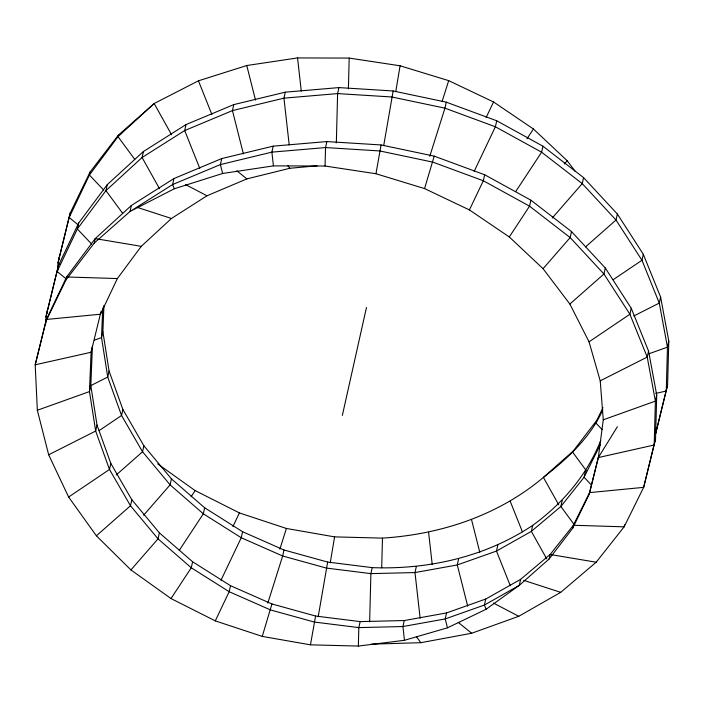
<?xml version="1.0" encoding="UTF-8"?>
<svg xmlns="http://www.w3.org/2000/svg" width="704" height="704" viewBox="0 0 704 704"><rect width="100%" height="100%" fill="white"/><g stroke="black" fill="none" stroke-linecap="round" stroke-linejoin="round"><path stroke-width="1.06" d="M326.876 141.574L273.214 146.142L221.725 158.576L173.958 178.543L131.366 205.48L95.216 238.612L66.616 276.98L46.402 319.458L35.2 364.813L37.338 410.265L48.664 454.784L68.622 497.042L96.395 535.797L130.926 569.941L171.01 598.55L215.274 620.884L262.258 636.407L310.455 644.829L358.345 646.07L404.466 640.288L447.462 627.827L486.094 609.268L519.288 585.341L549.129 558.985L572.686 528.264L589.248 494.111L598.312 457.565L603.266 419.804L600.222 380.829L589.037 341.827L569.862 304.04L543.066 268.69L509.291 236.958L469.418 209.924L424.547 188.584L375.954 173.738L325.063 166.03L325.538 147.567L326.876 141.574L381.093 144.954L434.218 156.147L484.66 174.759L530.886 200.174L571.507 231.59L605.299 268.004L631.242 308.255L648.56 351.076L656.735 395.12L655.53 439.014L643.658 487.362L624.122 526.838L596.182 562.214L560.71 592.346L518.778 616.282L471.689 633.248L420.869 642.682L371.122 644.16M336.336 142.886L337.603 93.588L338.941 87.595L393.158 90.974L446.283 102.168L496.725 120.78L542.951 146.203L583.572 177.619L617.364 214.025L643.306 254.276L660.625 297.097L668.8 341.141L667.594 385.035L655.723 433.382L667.594 385.035M348.401 88.854L349.193 58.08L297.554 57.93L246.77 65.525L198.44 80.819L154.158 103.523L118.342 135.159L90.077 172.022L70.198 213.004L57.992 262.856L57.684 270.486M358.345 646.07L358.82 627.607L360.158 621.606L404.263 620.55L446.556 612.929L485.742 599.042L520.626 579.348L550.132 554.488L573.355 525.263L589.582 492.606L598.312 457.565L617.382 426.721M369.644 621.826L370.885 573.628L372.222 567.635C428.428 569.765 485.575 556.838 532.69 525.369C562.487 503.677 587.066 475.042 600.697 440.554M381.709 567.794L382.474 538.12C440.924 534.406 498.238 515.451 543.418 477.391C567.081 458.894 590.322 437.73 602.826 409.86M45.619 324.465L45.927 316.835L58.467 265.487L78.681 223.001L107.281 184.633L143.431 151.501L186.023 124.573L233.79 104.606L285.278 92.171L338.941 87.595M47.177 313.016L47.265 310.834M59.242 259.037L59.33 256.854L59.435 259.019M37.338 410.265L89.47 391.574L90.807 385.581L92.426 346.254L91.08 352.255L89.47 391.574L95.665 431.033L109.481 469.462L130.486 505.754L158.03 538.842L191.268 567.776L229.178 591.703L270.591 609.963L314.257 622.037L358.82 627.607L402.926 626.542L445.218 618.93L484.405 605.044L519.288 585.341L520.626 579.348M102.749 308.106L101.534 337.594L107.73 377.054L121.546 415.483L142.551 451.774L170.095 484.862L203.333 513.797L241.243 537.733L282.656 555.993L326.322 568.066L370.885 573.628L414.99 572.563L457.283 564.951L496.47 551.065L531.353 531.37L560.859 506.502L584.082 477.286L600.31 444.629M94.389 340.164L101.534 337.594L102.872 331.602L103.954 305.386M375.954 173.738L381.093 144.954M383.698 145.649L393.158 90.974M395.754 91.696L400.083 65.789L349.193 58.08M310.455 644.829L315.594 616.044L360.158 621.606M318.199 616.739L327.659 562.065L372.222 567.635M330.255 562.786L334.585 536.879L382.474 538.12M100.778 312.435L91.08 352.255L35.2 364.813L46.402 319.458L100.478 314.213L117.374 278.555L141.266 246.338L171.442 218.478L206.994 195.782L246.858 178.895L289.819 168.282L317.126 165.801M58.467 265.487L45.927 316.835L47.749 317.988M70.198 213.004L57.992 262.856L59.814 264.009M46.068 320.962L65.938 279.981L66.616 276.98L117.374 278.555M78.681 223.001L77.334 229.002L57.13 271.48L66.405 279.101M90.077 172.022L89.399 175.023L69.194 217.501L78.47 225.13M65.938 279.981L94.213 243.109L95.216 238.612L141.266 246.338M107.281 184.633L105.943 190.634L77.334 229.002L91.634 244.05M118.342 135.159L118.008 136.655L89.399 175.023L103.699 190.071M100.478 314.213L101.147 311.212M131.366 205.48L130.02 211.482L94.213 243.109M143.431 151.501L142.085 157.502L105.943 190.634L122.663 213.303M90.807 385.581L97.011 425.031L95.665 431.033L48.664 454.784M102.872 331.602L109.076 371.052L107.73 377.054L90.103 385.959M173.958 178.543L172.621 184.545L174.31 188.769L130.02 211.482L172.621 184.545L220.387 164.578L271.876 152.143L325.538 147.567L379.755 150.946L432.881 162.14L483.322 180.752L529.549 206.175L570.17 237.591L603.953 273.997L629.895 314.248L647.214 357.069L655.398 401.122L654.192 445.007L598.312 457.565M186.023 124.573L184.686 130.566L199.778 168.344M97.011 425.031L110.827 463.47L109.481 469.462L68.622 497.042M109.076 371.052L122.892 409.49L121.546 415.483L99.132 430.619M110.827 463.47L131.833 499.761L130.486 505.754L96.395 535.797M122.892 409.49L143.898 445.782L142.551 451.774L116.222 474.98M221.725 158.576L220.387 164.578L222.631 173.474L273.425 165.88L325.063 166.03M233.79 104.606L232.452 110.598L243.39 153.894M131.833 499.761L159.377 532.849L158.03 538.842L130.926 569.941M143.898 445.782L171.442 478.87L170.095 484.862L143.66 515.205M273.214 146.142L271.876 152.143L273.425 165.88M285.278 92.171L283.941 98.164L289.203 144.892M159.377 532.849L192.606 561.774L191.268 567.776L171.01 598.55M171.442 478.87L204.67 507.795L203.333 513.797L179.3 550.317M192.606 561.774L230.516 585.71L229.178 591.703L215.274 620.884M204.67 507.795L242.581 531.731L241.243 537.733L220.986 580.254M230.516 585.71L271.938 603.97L262.258 636.407M242.581 531.731L284.002 549.991L282.656 555.993L267.828 603.046M342.346 415.404L366.476 307.454M434.218 156.147L424.547 188.584M446.283 102.168L444.946 108.161L429.783 156.27M484.66 174.759L483.322 180.752L469.418 209.924M496.725 120.78L495.387 126.773L474.188 171.283M404.263 620.55L402.926 626.542L404.466 640.288M416.328 566.57L414.99 572.563L420.13 618.209M530.886 200.174L529.549 206.175L509.291 236.958M542.951 146.203L541.614 152.196L515.777 191.453M446.556 612.929L445.218 618.93L447.462 627.827M458.621 558.958L457.283 564.951L467.694 606.135M485.742 599.042L484.405 605.044L486.094 609.268M497.807 545.063L496.47 551.065L510.338 585.781M571.507 231.59L570.17 237.591L543.066 268.69M583.572 177.619L582.234 183.612L552.218 218.055M532.69 525.369L531.353 531.37L546.7 558.853M605.299 268.004L603.953 273.997L569.862 304.04M617.364 214.025L616.018 220.026L585.57 246.858M549.129 558.985L550.132 554.488L596.182 562.214M562.197 500.509L560.859 506.502L574.367 524.823M602.967 407.625L596.816 420.306L573.258 451.026L572.924 452.531L586.432 470.844M572.686 528.264L573.355 525.263L624.122 526.838L624.562 524.841M585.429 471.284L584.082 477.286L591.606 485.206M596.816 420.306L596.147 423.306L602.166 429.642M589.248 494.111L589.582 492.606L643.658 487.362L655.53 439.014M631.242 308.255L629.895 314.248L589.037 341.827M643.306 254.276L641.969 260.269L659.278 303.09L667.462 347.142L666.257 391.028L655.714 393.404M648.56 351.076L647.214 357.069L600.222 380.829M660.625 297.097L659.278 303.09L633.82 315.964M656.735 395.12L655.398 401.122L603.266 419.804M668.8 341.141L667.462 347.142L649.088 353.725M279.858 549.199L286.387 528.458L334.585 536.879M442.138 101.367L448.677 80.634L400.083 65.789M232.927 526.539L239.413 512.926L286.387 528.458M486.138 117.533L493.548 101.974L448.677 80.634M655.635 430.276L657.061 427.39M191.057 496.813L195.149 490.6L239.413 512.926M526.997 138.767L533.421 128.999L493.548 101.974M564.326 164.032L567.195 160.741L533.421 128.999M573.258 451.026L543.418 477.391L558.765 504.882M613.272 279.638L641.969 260.269L616.018 220.026L582.234 183.612L541.614 152.196L495.387 126.773L444.946 108.161L391.82 96.976L337.603 93.588L283.941 98.164L232.452 110.598L184.686 130.566L142.085 157.502L159.553 188.786M174.31 188.769L222.631 173.474M284.002 549.991L327.659 562.065M271.938 603.97L315.594 616.044M137.526 207.478L171.442 218.478M523.714 580.342L560.71 592.346M185.618 184.633L206.994 195.782M493.522 603.099L518.778 616.282M157.731 463.901L195.149 490.6M236.808 170.764L246.858 178.895M458.286 622.415L471.689 633.248M567.195 160.741L575.036 171.081M287.91 165.73L289.819 168.282M416.398 636.724L420.869 642.682M134.737 159.333L118.008 136.655L154.158 103.523L171.618 134.807M510.224 501.318L522.43 531.863M198.44 80.819L211.86 114.426M471.592 519.878L479.802 552.332M246.77 65.525L255.499 100.074M428.595 532.33L432.221 564.485M297.554 57.93L301.294 91.159"/></g></svg>
